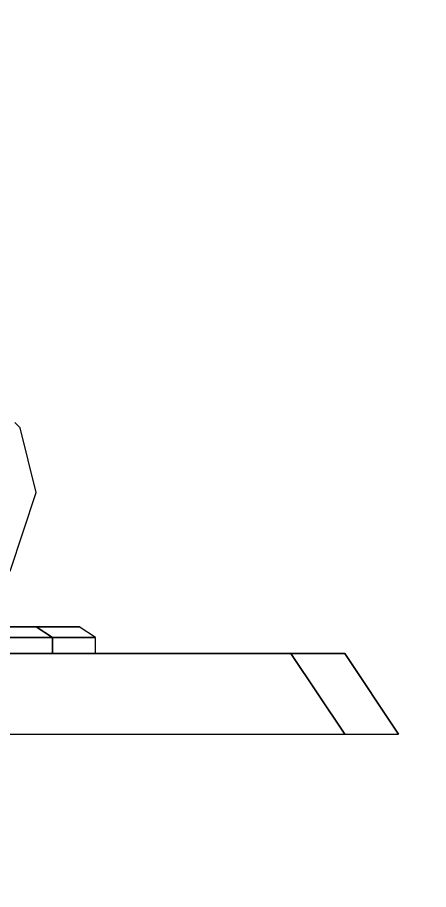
# Model space of a CAD drawing. Header units: millimetres. Extents: x -497855 to 324262, y -590254 to -173602.
# Drawn here: x -485463.6 to -485389.7, y -587116.4 to -586959.7 of the extents above; entities that cross this region are included whole.
import ezdxf

# ---------------------------------------------------------------- set-up
doc = ezdxf.new("R2010")
doc.units = ezdxf.units.MM
doc.header["$PDMODE"] = 3
doc.layers.add('水电图层', color=4, linetype='Continuous')
doc.styles.add('数、文', font='', dxfattribs={"width": 0.8})
doc.styles.get('数、文').set_extended_font_data('SimSun')
doc.dimstyles.new('60', dxfattribs={"dimscale": 60, "dimtxt": 1, "dimasz": 0.8, "dimexe": 1, "dimexo": 3, "dimgap": 0.3, "dimtad": 1, "dimdec": 0, "dimtxsty": '数、文', "dimblk": 'OBLIQUE', "dimcen": 0.3, "dimdle": 0.4, "dimclrd": 8, "dimclre": 8, "dimclrt": 1, "dimadec": 0, "dimazin": 0, "dimtfac": 1, "dimtdec": 0, "dimtix": 1, "dimtofl": 0, "dimtmove": 1, "dimatfit": 3, "dimldrblk": 'DOT', "dimfxl": 1, "dimfxlon": 1, "dimtolj": 1, "dimarcsym": 0})

# ---------------------------------------------------------------- blocks, each defined once
blk = doc.blocks.new('thyju')
at = {"color": 7, "lineweight": 0}
for p, q in [((-487014.02, -501176.67), (-487014.99, -501175.7)), ((-487011.12, -501188.25), (-487014.02, -501176.67)), ((-487015.84, -501202.4), (-487011.12, -501188.25)), ((-487011.12, -501188.25), (-487011.12, -501188.25)), ((-487011.12, -501212.39), (-487030.44, -501212.39)), ((-487011.12, -501212.39), (-487030.44, -501212.39)), ((-487030.44, -501212.39), (-487011.12, -501212.39)), ((-487011.12, -501212.39), (-487008.23, -501214.33)), ((-487003.4, -501212.39), (-487011.12, -501212.39)), ((-487008.23, -501214.33), (-487011.12, -501212.39)), ((-487003.4, -501212.39), (-487011.12, -501212.39)), ((-487011.12, -501212.39), (-487003.4, -501212.39)), ((-487000.5, -501214.33), (-487003.4, -501212.39)), ((-487003.4, -501212.39), (-487003.4, -501212.39)), ((-487028.51, -501214.33), (-487008.23, -501214.33)), ((-487008.23, -501214.33), (-487028.51, -501214.33)), ((-487008.23, -501214.33), (-487000.5, -501214.33)), ((-487008.23, -501214.33), (-487008.23, -501217.22)), ((-487000.5, -501214.33), (-487008.23, -501214.33)), ((-487008.23, -501217.22), (-487008.23, -501214.33)), ((-487000.5, -501217.22), (-487000.5, -501214.33)), ((-486965.37, -501217.22), (-487576.74, -501217.22)), ((-487576.74, -501217.22), (-486965.37, -501217.22)), ((-486965.37, -501217.22), (-487576.74, -501217.22)), ((-487028.51, -501217.22), (-487008.23, -501217.22)), ((-487008.23, -501217.22), (-487000.5, -501217.22)), ((-486965.37, -501217.22), (-486955.71, -501231.71)), ((-486955.71, -501217.22), (-486965.37, -501217.22)), ((-486955.71, -501231.71), (-486965.37, -501217.22)), ((-486965.37, -501217.22), (-486955.71, -501217.22)), ((-486955.71, -501217.22), (-486965.37, -501217.22)), ((-486965.37, -501217.22), (-486955.71, -501217.22)), ((-486955.71, -501217.22), (-486965.37, -501217.22)), ((-486955.71, -501217.22), (-486946.06, -501231.71)), ((-486946.06, -501231.71), (-486955.71, -501217.22)), ((-486955.71, -501217.22), (-486955.71, -501217.22)), ((-486946.06, -501231.71), (-486955.71, -501217.22)), ((-486955.71, -501217.22), (-486955.71, -501217.22)), ((-486955.71, -501217.22), (-486955.71, -501217.22)), ((-487586.4, -501231.71), (-486955.71, -501231.71)), ((-486955.71, -501231.71), (-486946.06, -501231.71)), ((-486946.06, -501231.71), (-486946.06, -501231.71))]:
    blk.add_line(p, q, dxfattribs=at)
blk = doc.blocks.new('_Oblique')
at = {"color": 0, "linetype": 'ByBlock', "lineweight": -2}
blk.add_line((-0.5, -0.5), (0.5, 0.5), dxfattribs=at)
blk = doc.blocks.new('*D463')
at = {"layer": 'Defpoints', "color": 0}
for p in [(-484505.17, -586838.45), (-484505.17, -586890.34), (-487055.15, -587116.36)]:
    blk.add_point(p, dxfattribs=at)
at = {"layer": '水电图层', "color": 8, "lineweight": -2}
for p, q in [((-487055.15, -586936.36), (-487055.15, -586830.34)), ((-487079.15, -586890.34), (-484481.17, -586890.34)), ((-484505.17, -586890.34), (-484505.17, -586950.34))]:
    blk.add_line(p, q, dxfattribs=at)
at = {"layer": '水电图层', "color": 8, "lineweight": -2, "xscale": 48, "yscale": 48, "zscale": 48, "rotation": 180}
blk.add_blockref('_Oblique', (-487055.15, -586890.34), dxfattribs=at)
at = {"layer": '水电图层', "color": 8, "lineweight": -2, "xscale": 48, "yscale": 48, "zscale": 48}
blk.add_blockref('_Oblique', (-484505.17, -586890.34), dxfattribs=at)
at = {"layer": '水电图层', "color": 1, "insert": (-485780.16, -586842.34), "char_height": 60, "attachment_point": 5, "style": '数、文'}
blk.add_mtext('\\A1;2550', dxfattribs=at)

msp = doc.modelspace()

# ---------------------------------------------------------------- block references
at = {"layer": '水电图层', "color": 255}
msp.add_blockref('thyju', (1550.91, -85856.74), dxfattribs=at)

# ---------------------------------------------------------------- dimensions: what is measured, and where the dimension line sits
dim = msp.add_linear_dim(base=(-484505.17, -586890.34), p1=(-487055.15, -587116.36), p2=(-484505.17, -586838.45), dimstyle='60', override={"dimdec": 1, "dimtdec": 1}, dxfattribs=at)
dim.commit()
dim.dimension.update_dxf_attribs({"geometry": '*D463', "text_midpoint": (-485780.16, -586842.34)})

doc.saveas('drawing.dxf')
